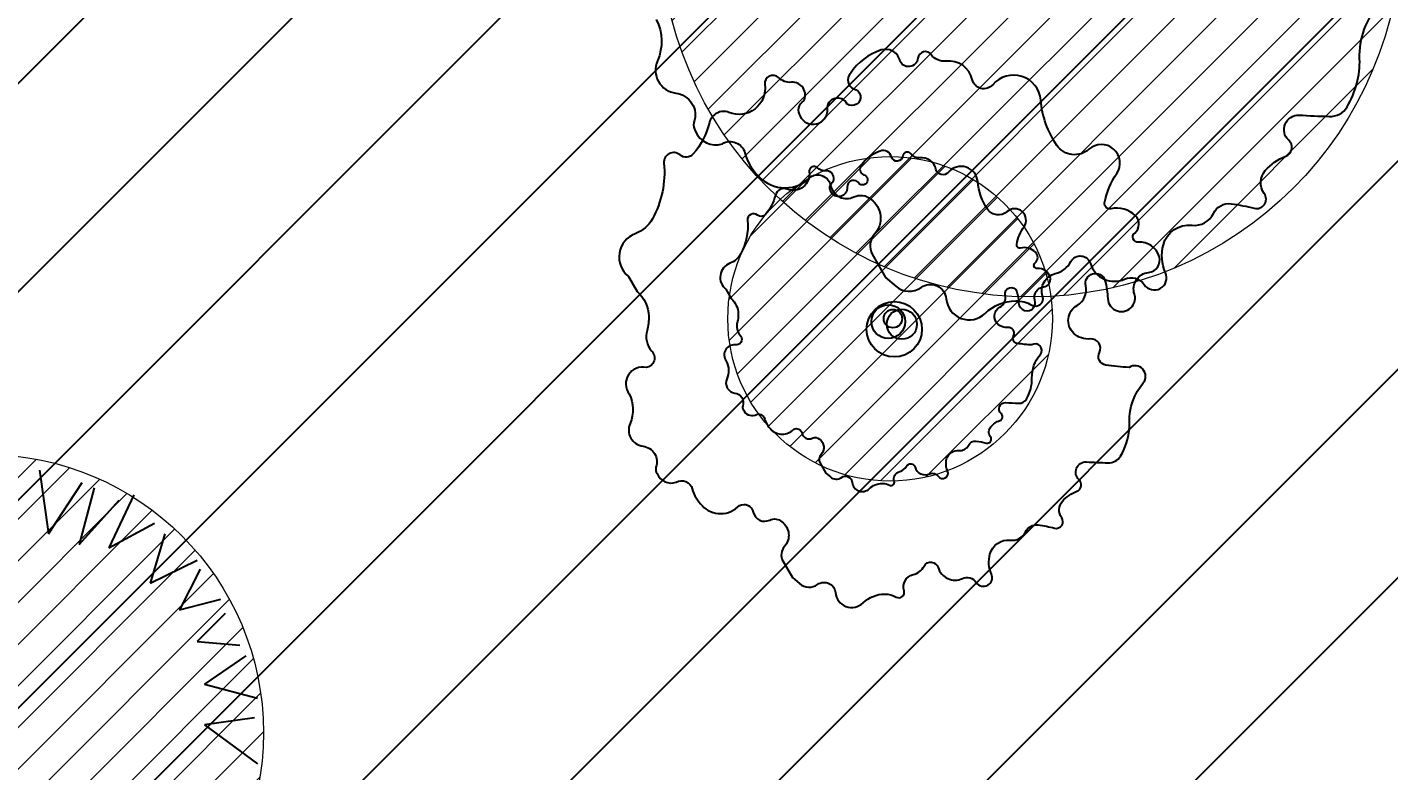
# Model space of a CAD drawing. Extents: x 352140 to 354978, y 6304672 to 6307963.
# Drawn here: x 352278.77 to 352293.45, y 6305973.35 to 6305981.36 of the extents above; entities that cross this region are included whole.
import ezdxf

# ---------------------------------------------------------------- set-up
doc = ezdxf.new("R2010")
doc.units = 0
for name, pattern in [('CENTER', [50.800000000000004, 31.75, -6.35, 6.35, -6.35]), ('CONTINUOS', [0]), ('DASHDOT', [1, 0.5, -0.25, 0, -0.25]), ('DASHDOTX2', [2, 1, -0.5, 0, -0.5]), ('DASHED', [19.049999999999997, 12.7, -6.35])]:
    doc.linetypes.add(name, pattern=pattern)
doc.layers.get('0').update_dxf_attribs({"linetype": 'CONTINUOUS'})
for name, color, linetype in [('02_Geo ext_Acotamiento', 7, 'CONTINUOUS'), ('02_Geo ext_Eje', 4, 'CONTINUOUS'), ('03_Pav ext_HCV', 34, 'CONTINUOUS'), ('03_Pav ext_Vereda HC', 42, 'CONTINUOUS'), ('03_Pav proy_Solera Tipo A', 1, 'CONTINUOUS'), ('03_S2_Pav ext_Borde vereda', 7, 'CONTINUOUS'), ('Paisajismo', 253, 'CONTINUOUS')]:
    doc.layers.add(name, color=color, linetype=linetype)
doc.layers.add('0_ASD_LINEA OFICIAL', color=253, linetype='DASHDOT', lineweight=20)
doc.layers.add('EJE PROYECTADO', color=7, linetype='DASHDOTX2', lineweight=15)
doc.layers.add('0_ASD_TOPOGRAFIA_ELEMENTOS', color=7, linetype='CONTINUOS', lineweight=5, true_color=0xbdbdbd)
doc.styles.add('ROMANS', font='romans.shx', dxfattribs={"width": 0.75})
doc.dimstyles.new('Principal', dxfattribs={"dimscale": 0, "dimtxt": 2, "dimasz": 2, "dimexe": 1, "dimexo": 1, "dimtad": 1, "dimrnd": 0.05, "dimzin": 1, "dimtxsty": 'ROMANS', "dimcen": 2.5, "dimclrt": 2, "dimaunit": 2, "dimadec": 0, "dimazin": 0, "dimtfac": 1, "dimtmove": 0, "dimatfit": 3, "dimfxl": 1, "dimfxlon": 1, "dimarcsym": 0})
pattern_1 = [(0, (0, 0), (0.15875, 0.3175), [0, -0.3175])]

# ---------------------------------------------------------------- blocks, each defined once
blk = doc.blocks.new('*U962')
at = {"layer": 'EJE PROYECTADO', "color": 7, "linetype": 'DASHDOT', "lineweight": 15, "ltscale": 4}
blk.add_arc((352321.2271941525, 6305962.990770246), 65.69859444817429, 114.770317781899, 185.4028671285178, dxfattribs=at)
blk = doc.blocks.new('*D1191')
at = {"layer": '02_Geo ext_Acotamiento', "color": 0, "linetype": 'ByBlock', "lineweight": -2, "transparency": 16777216}
blk.add_line((352269.4317550031, 6305991.986632305), (352264.77282864, 6305994.594769013), dxfattribs=at)
at = {"layer": '02_Geo ext_Acotamiento', "color": 0, "linetype": 'ByBlock', "transparency": 16777216}
blk.add_solid([(352264.8542420492, 6305994.740198153), (352264.6914152307, 6305994.449339874), (352263.900253803, 6305995.083249466)], dxfattribs=at)
at = {"layer": '02_Geo ext_Acotamiento', "color": 2, "linetype": 'ByBlock', "transparency": 16777216, "insert": (352267.9819915569, 6305993.838529853), "char_height": 1, "attachment_point": 5, "rotation": 330.75924495696665, "style": 'ROMANS'}
blk.add_mtext('R65,70', dxfattribs=at)
blk = doc.blocks.new('*D1272')
at = {"layer": '02_Geo ext_Acotamiento', "color": 0, "lineweight": -2, "transparency": 16777216}
blk.add_line((352279.7578668413, 6305984.813202166), (352275.0328547815, 6305987.299611822), dxfattribs=at)
at = {"layer": '02_Geo ext_Acotamiento', "color": 0, "transparency": 16777216}
blk.add_solid([(352275.1104684612, 6305987.447103838), (352274.9552411018, 6305987.152119806), (352274.1479026899, 6305987.765293897)], dxfattribs=at)
at = {"layer": '02_Geo ext_Acotamiento', "color": 2, "transparency": 16777216, "insert": (352278.2605542177, 6305986.626870681), "char_height": 1, "attachment_point": 5, "rotation": 332.2456262333117, "style": 'ROMANS'}
blk.add_mtext('R53,20', dxfattribs=at)
blk = doc.blocks.new('A$C27410629')
at = {"true_color": 0x136734, "transparency": 33554559}
h = blk.add_hatch(dxfattribs=at)
h.set_pattern_fill('ANSI31', color=116, scale=0.5)
h.set_pattern_definition([(45, (-8759.562515186517, -519.1035735587502), (-1.122532015133644, 1.122532015133644), [])])
h.paths.add_polyline_path([(137.5068959888558, 1252.464406617455, 0.1176268807227723), (109.8147584422568, 1254.193915082657, 0.06692451075002814), (94.44469839795602, 1249.334472017372, 0.3153492887079504), (64.30173641118381, 1196.270282113329, 0.02268268711599586), (65.7292635223912, 1185.310127003227), (112.3603922077091, 1218.953454515778), (153.4782689701005, 1161.962272479494), (172.1053089193083, 1139.480769404351), (187.9579650288579, 1141.807885415954), (193.565073162812, 1120.465553675225), (224.197974734232, 1050.129297271156), (250.6203797236194, 989.4787086543838), (268.1526288855184, 972.7353945672494, 7.254700715645028e-06), (291.4898137452492, 983.2987389690225), (238.1945199318034, 1105.633967029937), (205.2934048173047, 1181.112163638985), (177.0531538182076, 1197.651557407602)])
at = {"true_color": 0xf8d731, "transparency": 33554559}
h = blk.add_hatch(dxfattribs=at)
h.set_pattern_fill('ANSI31', color=40, scale=0.5)
h.set_pattern_definition([(45, (-8562.389606185756, -452.7772535526492), (-1.122532015133644, 1.122532015133644), [])])
h.paths.add_polyline_path([(112.3603922079938, 1218.953454516186), (65.72926352267586, 1185.310127003635, 0.04113116297929446), (70.93430501728926, 1165.446933868518, 0.01403462391349817), (80.53034666708209, 1140.452970316796), (85.58360470618118, 1125.976145258928), (117.4026874122528, 1137.08554251631), (153.4782689703861, 1161.962272479902)], flags=17)
at = {"layer": '0_ASD_LINEA OFICIAL', "ltscale": 8}
blk.add_lwpolyline([(105.3969465088849, 1035.562361611197, 0.5, 0.5, 0.02907839639481551), (96.49739032833118, 1087.586790840495, 0.5, 0.5, 0), (93.67239595213323, 1099.099954622301, 0.5, 0.5, -0.02489181545741437), (93.1686848455247, 1101.536063994684, 0.5, 0.5, 0.02800017550214639), (85.58360530758229, 1125.976145468789, 0.5, 0.5, 0), (80.53034666677559, 1140.452970316577, 0.5, 0.5, -0.01403462392197003), (70.93430501161492, 1165.446933883542, 0.5, 0.5, -0.04113116294258884), (65.72926351752159, 1185.310126999917, 0.5, 0.5, -0.02268268711599493), (64.30173641118381, 1196.270282113328, 0.5, 0.5, -0.3153492887079679), (94.44469839795784, 1249.334472017374, 0.5, 0.5, -0.06692451075014695), (109.8147584422877, 1254.193915082663, 0.5, 0.5, -0.1176268807226383), (137.5068959888558, 1252.464406617455, 0.5, 0.5, -0.04427558294686633), (147.2508640152264, 1248.520743937503, 0.5, 0.5, 0), (172.0219517330806, 1234.851772024538, 0.5, 0.5, 0.01750675280627598), (184.8220180485951, 1228.362281347178, 0.5, 0.5, -0.01158997276834812), (202.0240396122099, 1219.429553328131, 0.5, 0.5, 0.08945083964984361), (234.6303973079339, 1209.248334625051, 0.5, 0.5, 0.02074857105791634), (245.5796070346114, 1209.119370963424, 0.5, 0.5, 0.0292650525021234), (260.9574949201233, 1210.479643781589, 0.5, 0.5, 0.01455169345075628), (283.5421609954101, 1214.484549576147, 0.5, 0.5, 0.03211360147220694), (329.8150799274445, 1226.935406510711, 0.5, 0.5, 0.007917335729782708)], format="xyseb", dxfattribs=at)
blk = doc.blocks.new('*D1435')
at = {"layer": '02_Geo ext_Acotamiento', "color": 0, "lineweight": -2, "transparency": 16777216}
blk.add_line((352267.3768480094, 6305981.246093551), (352262.3201757101, 6305982.96016391), dxfattribs=at)
at = {"layer": '02_Geo ext_Acotamiento', "color": 0, "transparency": 16777216}
blk.add_solid([(352262.3736806936, 6305983.118008753), (352262.2666707267, 6305982.802319065), (352261.3731066505, 6305983.28119381)], dxfattribs=at)
at = {"layer": '02_Geo ext_Acotamiento', "color": 2, "transparency": 16777216, "insert": (352265.6134574593, 6305982.802304444), "char_height": 1, "attachment_point": 5, "rotation": 341.27477970408165, "style": 'ROMANS'}
blk.add_mtext('R63,20', dxfattribs=at)
blk = doc.blocks.new('*D1436')
at = {"layer": '02_Geo ext_Acotamiento', "color": 0, "lineweight": -2, "transparency": 16777216}
blk.add_line((352264.2445376855, 6305987.067926185), (352259.3262423608, 6305989.145988515), dxfattribs=at)
at = {"layer": '02_Geo ext_Acotamiento', "color": 0, "transparency": 16777216}
blk.add_solid([(352259.3911094125, 6305989.299513899), (352259.261375309, 6305988.992463131), (352258.4050900592, 6305989.535190823)], dxfattribs=at)
at = {"layer": '02_Geo ext_Acotamiento', "color": 2, "transparency": 16777216, "insert": (352262.5992599365, 6305988.748521231), "char_height": 1, "attachment_point": 5, "rotation": 337.0951261481039, "style": 'ROMANS'}
blk.add_mtext('R68,20', dxfattribs=at)
blk = doc.blocks.new('*D1437')
at = {"layer": '02_Geo ext_Acotamiento', "color": 0, "lineweight": -2, "transparency": 16777216}
blk.add_line((352259.2559744208, 6305993.013330264), (352254.4508575727, 6305995.341167032), dxfattribs=at)
at = {"layer": '02_Geo ext_Acotamiento', "color": 0, "transparency": 16777216}
blk.add_solid([(352254.523521374, 6305995.491159531), (352254.3781937719, 6305995.191174532), (352253.5509025776, 6305995.777149837)], dxfattribs=at)
at = {"layer": '02_Geo ext_Acotamiento', "color": 2, "transparency": 16777216, "insert": (352257.6991516962, 6305994.776180677), "char_height": 1, "attachment_point": 5, "rotation": 334.15215215420636, "style": 'ROMANS'}
blk.add_mtext('R75,20', dxfattribs=at)
blk = doc.blocks.new('*D1438')
at = {"layer": '02_Geo ext_Acotamiento', "color": 0, "lineweight": -2, "transparency": 16777216}
blk.add_line((352279.1796411406, 6305989.787918363), (352274.6770308991, 6305992.657495502), dxfattribs=at)
at = {"layer": '02_Geo ext_Acotamiento', "color": 0, "transparency": 16777216}
blk.add_solid([(352274.7666052138, 6305992.798045209), (352274.5874565849, 6305992.516945796), (352273.8337326604, 6305993.194941388)], dxfattribs=at)
at = {"layer": '02_Geo ext_Acotamiento', "color": 2, "transparency": 16777216, "insert": (352277.8378452444, 6305991.719477926), "char_height": 1, "attachment_point": 5, "rotation": 327.4900620995161, "style": 'ROMANS'}
blk.add_mtext('R56,20', dxfattribs=at)
blk = doc.blocks.new('1.0 - LO RECABARREN LOTEO PARQUE - VEGETACION EXISTENTE ETAPA MUNICIPAL__2024')
at = {"layer": 'Paisajismo'}
for p, q in [((352278.8985894573, 6305976.590924026), (352278.9941228348, 6305975.904408854)), ((352278.9941228348, 6305975.904408854), (352279.359364936, 6305976.457342662)), ((352279.4864658642, 6305976.400188446), (352279.3277973851, 6305975.790100423)), ((352279.3277973851, 6305975.790100423), (352279.7567284046, 6305976.266939374)), ((352279.915673792, 6305976.324093589), (352279.6454112517, 6305975.751886847)), ((352279.6454112517, 6305975.751886847), (352280.1380311894, 6305976.019049577)), ((352280.2493483423, 6305975.904408854), (352280.0904029549, 6305975.37074798)), ((352280.0904029549, 6305975.37074798), (352280.5988066681, 6305975.618637775)), ((352280.6306511273, 6305975.523269986), (352280.4082937298, 6305975.084644609)), ((352280.4082937298, 6305975.084644609), (352280.8530085247, 6305975.19895304)), ((352280.9009136676, 6305975.046431035), (352280.5988066681, 6305974.741387023)), ((352280.5988066681, 6305974.741387023), (352281.0595821467, 6305974.703173448)), ((352281.123271065, 6305974.588865018), (352280.6782793618, 6305974.283821005)), ((352280.6782793618, 6305974.283821005), (352281.2503719933, 6305974.131298999)), ((352281.2185275342, 6305973.921290486), (352280.6782793618, 6305973.84519563)), ((352280.6782793618, 6305973.84519563), (352281.2503719933, 6305973.425843186))]:
    blk.add_line(p, q, dxfattribs=at)
blk.add_lwpolyline([(352285.5485821476, 6305981.447747072, -0.2255392695261671), (352285.5619735663, 6305981.002095965, 0.5023494505905932), (352285.7592140793, 6305980.655550285, -0.4802749798689741), (352285.9552669586, 6305980.337921897, 0.2369436236332957), (352285.9729350702, 6305980.242643258, 0.4029220979436825), (352286.2624383891, 6305980.108767605, -0.4962347819388703), (352286.5054850192, 6305980.010124634, 0.1330338275736444), (352286.6537788484, 6305979.75615556, 0.4353336477773261), (352287.2208621114, 6305979.757875757, -0.488569705754358), (352287.430801104, 6305979.656616162, 0.4877439821970214), (352287.680669962, 6305979.535686223, -0.3064517291622678), (352287.8645387602, 6305979.51021758, -0.4404889238843586), (352287.9031690174, 6305979.13378031, 0.3123225526643463), (352287.8766150136, 6305978.917427069), (352288.0229079525, 6305978.66556656), (352288.1313947665, 6305978.573158104, 0.3429802734791328), (352288.4061783684, 6305978.560861639, -0.5785323296805363), (352288.6759165629, 6305978.436214352, 0.6300173216114966), (352289.0944185282, 6305978.279908177, -0.1920488457721681), (352289.42585962, 6305978.415171403, -0.1326435008275975), (352289.5990233117, 6305978.369893339, 0.6849446094927193), (352289.7159066996, 6305978.464722726, -0.4348947291285878), (352289.8519646752, 6305978.70879971, 0.2107458944292428), (352290.0204778594, 6305978.838837174, -0.6667196941430846), (352290.2322424529, 6305978.816854624, 0.4552825967630862), (352290.6002312053, 6305978.650292168, -0.3679200206596655), (352290.8103202152, 6305978.590866108, 0.917061909416553), (352291.0412761664, 6305978.718109279, -0.1703201580452949), (352291.0172170594, 6305979.019376104, -0.3732936591978551), (352291.3270149686, 6305979.230655399, 0.3201129635327479), (352291.5579713918, 6305979.357909115, -0.32461764455728), (352291.7503446274, 6305979.46186652, -0.03059908035469733), (352291.9984578251, 6305979.413245054, 0.7055094901218709), (352292.1056457705, 6305979.57104969, -0.35198711862231), (352292.1168177407, 6305979.820704718, -0.1212513383006052), (352292.3364026658, 6305979.973479629, 0.5577729805880737), (352292.3692005762, 6305980.147129918, -0.7023121868799062), (352292.4813980287, 6305980.417276419, 0.001339907904123736), (352292.806135844, 6305980.402744521, 0.275423555243933), (352292.9985095513, 6305980.506712471, 0.1418842295236193), (352293.1343675274, 6305981.025955138, -0.1856927754473269), (352293.3431656209, 6305981.613925715, 0.8459007909094233)], format="xyb", dxfattribs=at)
for points in [[(352285.4402439424, 6305977.697174802, 0.6955138808254504), (352285.2568167149, 6305977.411776372, -0.2255392695261671), (352285.266342309, 6305977.094775488, 0.5023494505905932), (352285.4066435805, 6305976.848270352, -0.4802749798689741), (352285.5461000635, 6305976.622334685, 0.2369436236332957), (352285.5586677581, 6305976.554561011, 0.4029220979436825), (352285.7645974788, 6305976.459332481, -0.4962347819388703), (352285.9374815923, 6305976.389165687, 0.1330338275736444), (352286.0429660715, 6305976.208512213, 0.4353336477773261), (352286.4463441688, 6305976.209735825, -0.488569705754358), (352286.5956781325, 6305976.137707773, 0.4877439821970214), (352286.7734150384, 6305976.051687797, -0.3064517291622678), (352286.9042047315, 6305976.033571422, -0.4404889238843586), (352286.9316832355, 6305975.765803778, 0.3123225526643463), (352286.9127948213, 6305975.611907225), (352287.0168560257, 6305975.432753617), (352287.0940249487, 6305975.367021563, 0.3429802734791328), (352287.2894842291, 6305975.358274833, -0.5785323296805363), (352287.4813546065, 6305975.26961063, 0.6300173216114966), (352287.7790437422, 6305975.158426804, -0.1920488457721681), (352288.0148046714, 6305975.254642344, -0.1326435008275975), (352288.1379796001, 6305975.222435117, 0.6849446094927193), (352288.2211211803, 6305975.289889229, -0.4348947291285878), (352288.3179020429, 6305975.463506254, 0.2107458944292428), (352288.437768969, 6305975.556004602, -0.6667196941430846), (352288.5884015205, 6305975.540367958, 0.4552825967630862), (352288.8501595594, 6305975.421888625, -0.3679200206596655), (352288.9996002335, 6305975.379617635, 0.917061909416553), (352289.1638839962, 6305975.470128343, -0.1703201580452949), (352289.1467702539, 6305975.68442569, -0.3732936591978551), (352289.3671359379, 6305975.834713039, 0.3201129635327479), (352289.5314200363, 6305975.925231249, -0.32461764455728), (352289.6682591123, 6305975.99917831, -0.03059908035469733), (352289.8447471806, 6305975.964592852, 0.7055094901218709), (352289.9209921914, 6305976.076842565, -0.35198711862231), (352289.9289390457, 6305976.254427369, -0.1212513383006052), (352290.0851343613, 6305976.363099335, 0.5577729805880737), (352290.1084641959, 6305976.48662039, -0.7023121868799062), (352290.188272573, 6305976.678781204, 0.001339907904123736), (352290.4192653224, 6305976.668444364, 0.275423555243933), (352290.556104734, 6305976.742398925, 0.1418842295236193), (352290.6527433328, 6305977.111747013, -0.1856927754473269), (352290.8012657512, 6305977.529982691, 0.8459007909094233), (352290.648269874, 6305977.697728354, -0.02745243548026231), (352290.3975200193, 6305977.722788707, -0.5119379484649169), (352290.3278506215, 6305977.859945873, 0.596256859583382), (352290.2293553528, 6305978.004222148, -0.2187177468460145), (352290.0512898202, 6305978.064640477, -0.5045528366389146), (352290.0881037322, 6305978.366047026, 0.3334319147407092), (352290.179724298, 6305978.575456406, -0.9602014126133943), (352290.3878837547, 6305978.637072667, -0.04844612515806811), (352290.4183743385, 6305978.439007582, 0.6912746304000336), (352290.6817218823, 6305978.356048211, 0.2494638868365608), (352290.7054486736, 6305978.488439884, -0.4778354515831), (352290.8583237223, 6305978.721825488, 0.4744669162122206), (352290.9728835839, 6305978.894639398, 0.3503970268230338), (352290.7482481837, 6305979.04704108, -0.7342361487065922), (352290.7082022348, 6305979.146702984, 0.4464999196021542), (352290.7165467171, 6305979.3331734, 0.2563064467709742), (352290.452801881, 6305979.407254657, -0.5406678664223364), (352290.3845163251, 6305979.472589181, -0.1041829534316712), (352290.514317239, 6305979.787077905, 0.8865416087823877), (352290.2144997133, 6305980.049609714, -0.4543477162668304), (352289.8692028017, 6305980.09175682, -0.1277218174663274), (352289.6952125948, 6305980.579981204, 0.6645801817689291), (352289.1774138105, 6305980.745509353, -0.6170445899004038), (352288.9572912257, 6305980.79984674, 0.3858694307195007), (352288.6724590524, 6305980.999429192, -0.2771674087304286), (352288.5153272236, 6305981.068739553, 0.6946149022919148), (352288.3711939495, 6305981.03070248, -0.8266017702726247), (352288.1745553925, 6305981.012814302, 0.4228837804392593), (352287.9745962326, 6305981.119632261, 0.1717680331395376), (352287.6428367608, 6305980.867563987, 0.5309331623980181), (352287.6810485899, 6305980.700915364, -1.218169247984725), (352287.6068446266, 6305980.537333684, 0.8343303741564642), (352287.3907338888, 6305980.478432418, -0.8521783861566744), (352287.1033066333, 6305980.40649996, -0.4254185961195224), (352287.1399092218, 6305980.569772542, 0.5918431344303124), (352287.0065045199, 6305980.771482076, -0.2182401514369128), (352286.8663445052, 6305980.822233654, 0.7173661333998489), (352286.7206220619, 6305980.74868412, -0.5781130057951823), (352286.3331908973, 6305980.445724254, 0.455114675384683), (352286.1236953781, 6305980.339437454, -0.1156325677754268), (352285.9482857509, 6305980.00030202, -0.4131706264212049), (352285.8053443539, 6305979.988899293, 0.6723122281853189), (352285.6321646236, 6305979.898786674, -0.1500923615976875), (352285.5074280107, 6305979.299365149, -0.1782991698656411), (352285.3221985034, 6305979.138609573, 0.5797560862021608), (352285.2488783483, 6305978.678736607), (352285.3420399803, 6305978.516335431, -0.2101937830600406), (352285.4684968246, 6305978.249529891, -0.07462556969435563), (352285.4497575552, 6305978.095063179, 0.2444373572310269), (352285.4965946538, 6305977.875071526, -0.6590784775172888), (352285.4402439424, 6305977.697174802, 0.6955138808254504)], [(352286.4163692474, 6305977.939938205, 0.6955138808254504), (352286.3043279808, 6305977.765610751, -0.2255392695261671), (352286.3101464171, 6305977.571979842, 0.5023494505905932), (352286.395845429, 6305977.421409244, -0.4802749798689741), (352286.4810284261, 6305977.283402914, 0.2369436236332957), (352286.4887050422, 6305977.242005307, 0.4029220979436825), (352286.614491312, 6305977.183837689, -0.4962347819388703), (352286.7200926194, 6305977.140978312, 0.1330338275736444), (352286.7845247913, 6305977.030631314, 0.4353336477773261), (352287.0309167448, 6305977.031378722, -0.488569705754358), (352287.122133118, 6305976.98738245, 0.4877439821970214), (352287.2306986146, 6305976.934839612, -0.3064517291622678), (352287.3105877513, 6305976.923773744, -0.4404889238843586), (352287.3273722082, 6305976.76021555, 0.3123225526643463), (352287.3158347616, 6305976.66621225), (352287.3793975668, 6305976.556781402), (352287.4265339925, 6305976.516630861, 0.3429802734791328), (352287.5459246938, 6305976.511288171, -0.5785323296805363), (352287.6631232165, 6305976.457130183, 0.6300173216114966), (352287.8449580959, 6305976.389216728, -0.1920488457721681), (352287.9889659047, 6305976.447987234, -0.1326435008275975), (352288.0642037808, 6305976.428314373, 0.6849446094927193), (352288.114988433, 6305976.469516783, -0.4348947291285878), (352288.17410425, 6305976.575565769, 0.2107458944292428), (352288.2473215276, 6305976.632065735, -0.6667196941430846), (352288.3393311058, 6305976.622514538, 0.4552825967630862), (352288.4992185042, 6305976.550144833, -0.3679200206596655), (352288.5905000584, 6305976.52432481, 0.917061909416553), (352288.6908480878, 6305976.579610683, -0.1703201580452949), (352288.6803946487, 6305976.710508076, -0.3732936591978551), (352288.8149987131, 6305976.802306798, 0.3201129635327479), (352288.9153469477, 6305976.857597253, -0.32461764455728), (352288.9989311767, 6305976.902765696, -0.03059908035469733), (352289.1067338566, 6305976.88164016, 0.7055094901218709), (352289.1533059369, 6305976.950204682, -0.35198711862231), (352289.1581600452, 6305977.058677272, -0.1212513383006052), (352289.2535674786, 6305977.125056429, 0.5577729805880737), (352289.2678178396, 6305977.200505725, -0.7023121868799062), (352289.3165665002, 6305977.317881653, 0.001339907904123736), (352289.457661803, 6305977.311567691, 0.275423555243933), (352289.5412462369, 6305977.356740715, 0.1418842295236193), (352289.6002751562, 6305977.582346413, -0.1856927754473269), (352289.6909958202, 6305977.837813693, 0.8459007909094233), (352289.597542672, 6305977.940276326, -0.02745243548026231), (352289.4443793076, 6305977.955583724, -0.5119379484649169), (352289.4018237521, 6305978.039362249, 0.596256859583382), (352289.3416607391, 6305978.127489278, -0.2187177468460145), (352289.2328945103, 6305978.164394083, -0.5045528366389146), (352289.2553812338, 6305978.348499639, 0.3334319147407092), (352289.3113450313, 6305978.476411358, -0.9602014126133943), (352289.4384932715, 6305978.514047886, -0.04844612515806811), (352289.4571175709, 6305978.393065504, 0.6912746304000336), (352289.6179758729, 6305978.342392149, 0.2494638868365608), (352289.6324687036, 6305978.423259809, -0.4778354515831), (352289.725848047, 6305978.565816718, 0.4744669162122206), (352289.7958236563, 6305978.671375144, 0.3503970268230338), (352289.658611558, 6305978.764465345, -0.7342361487065922), (352289.6341506375, 6305978.825340964, 0.4464999196021542), (352289.6392476255, 6305978.939241075, 0.2563064467709742), (352289.478146649, 6305978.984491488, -0.5406678664223364), (352289.4364363735, 6305979.02439921, -0.1041829534316712), (352289.5157215429, 6305979.216495636, 0.8865416087823877), (352289.3325865974, 6305979.37685567, -0.4543477162668304), (352289.1216718721, 6305979.402600022, -0.1277218174663274), (352289.0153949392, 6305979.7008179, 0.6645801817689291), (352288.6991123873, 6305979.801926027, -0.6170445899004038), (352288.5646568132, 6305979.835116463, 0.3858694307195007), (352288.3906752408, 6305979.957025685, -0.2771674087304286), (352288.2946957652, 6305979.999361934, 0.6946149022919148), (352288.2066560843, 6305979.976128077, -0.8266017702726247), (352288.0865450557, 6305979.965201597, 0.4228837804392593), (352287.9644057319, 6305980.030448286, 0.1717680331395376), (352287.7617599639, 6305979.876479603, 0.5309331623980181), (352287.7851005648, 6305979.774687067, -1.218169247984725), (352287.7397751999, 6305979.674767884, 0.8343303741564642), (352287.6077701475, 6305979.638789734, -0.8521783861566744), (352287.4322034436, 6305979.594851852, -0.4254185961195224), (352287.454561086, 6305979.69458223, 0.5918431344303124), (352287.373074646, 6305979.817790721, -0.2182401514369128), (352287.2874619169, 6305979.848790868, 0.7173661333998489), (352287.1984515375, 6305979.803865243, -0.5781130057951823), (352286.9618003109, 6305979.618810889, 0.455114675384683), (352286.8338359753, 6305979.553888641, -0.1156325677754268), (352286.7266920301, 6305979.346737479, -0.4131706264212049), (352286.6393803732, 6305979.33977245, 0.6723122281853189), (352286.5335984968, 6305979.284729738, -0.1500923615976875), (352286.4574067106, 6305978.918590273, -0.1782991698656411), (352286.3442645731, 6305978.820397336, 0.5797560862021608), (352286.2994790571, 6305978.53949711), (352286.3563841708, 6305978.440299004, -0.2101937830600406), (352286.433626711, 6305978.277328486, -0.07462556969435563), (352286.4221803652, 6305978.182976919, 0.2444373572310269), (352286.4507894649, 6305978.048601321, -0.6590784775172888), (352286.4163692474, 6305977.939938205, 0.6955138808254504)]]:
    blk.add_lwpolyline(points, format="xyb", close=True, dxfattribs=at)
for centre, radius in [((352288.1161837578, 6305978.108652211), 0.2985454300050271), ((352288.0508904151, 6305978.19127739), 0.1823579222649473), ((352288.1010517231, 6305978.224394682), 0.09898153937498501), ((352288.1983048364, 6305978.16286985), 0.1620466271398432)]:
    blk.add_circle(centre, radius, dxfattribs=at)

msp = doc.modelspace()

# ---------------------------------------------------------------- hatches: boundary and pattern name
at = {"layer": '03_Pav ext_HCV'}
h = msp.add_hatch(dxfattribs=at)
h.set_pattern_fill('SWAMP', color=256, scale=0.025, angle=-5.87842838446813e-10, style=0)
h.set_pattern_definition([(359.9999999994121, (0, 0), (0.3175000000056422, 0.5499261309017425), [0.079375, -0.555625]), (90, (0.0396875, -4.071855352894005e-13), (-0.3174999999943578, 0.5499261309082575), [0.0396875, -1.06016476181]), (90, (0.049609375, -5.089819191117507e-13), (-0.3174999999943578, 0.5499261309082575), [0.03175, -1.06810226181]), (90, (0.029765625, -3.053891514670504e-13), (-0.3174999999943578, 0.5499261309082575), [0.03175, -1.06810226181]), (59.99999999941215, (0.05953125000000001, -6.107783029341008e-13), (-0.3174999995629745, 0.5499261311573168), [0.0254, -0.6096]), (119.9999999994121, (0.01984375, -2.035927676447003e-13), (-0.6349999995686166, 2.555744082988348e-10), [0.0254, -0.6095999999999999])])
h.paths.add_polyline_path([(352360.868372727, 6306028.31840835, 0.2867501767208371), (352276.1412867496, 6306023.175510557, 0.01869958964940587), (352271.7705830562, 6306019.63894139, 0.1387730875209856), (352249.4208122046, 6305985.325619695, 0.08211699766830355), (352247.1096555825, 6305968.544474194), (352254.11489188, 6305968.473110226, -0.0849190631894005), (352256.1782145034, 6305983.480684427, -0.1378571209184878), (352276.3741181307, 6306014.365663016, -0.08216666129112944), (352277.762515263, 6306015.224032857), (352283.6096528716, 6306017.625902134, -0.7562922686620178), (352284.3226251645, 6306016.717655372), (352280.5182882363, 6306011.50930614, -0.05613840177760803), (352279.7611070714, 6306010.685063163, 0.1378525137337985), (352260.9870741788, 6305982.104565816), (352259.4697379309, 6305977.322016968, 0.03125424276533748), (352257.2518488735, 6305968.441153317), (352264.3677510897, 6305968.368661969, -0.02665530429574394), (352266.1419831768, 6305975.205145839), (352267.6593194248, 6305979.987694686, -0.1347586241790884), (352283.8411908795, 6306004.95120816, 0.05309188545623043), (352286.6875024904, 6306008.087643748), (352291.8375113436, 6306015.138292825, -0.1315344263085925), (352295.8643306832, 6306018.383788061, -0.2245901210606135), (352352.3677380227, 6306016.96834866, -0.1771469914567127), (352353.7775416014, 6306015.464844507), (352355.0256382796, 6306012.534005799, 0.1587547824207233), (352356.2473872155, 6306011.133888852), (352356.61527247, 6306010.904603812, 0.03127920765357715), (352404.2635354987, 6305985.296902456, 0.1549179150466921), (352406.0652175725, 6305985.073782303), (352409.3647523095, 6305985.688455695, -0.1516099281221849), (352411.13108648, 6305985.481296828, 0.09607903957190114), (352450.5630709757, 6305976.410355219, 0.02015954793188863), (352451.6638567296, 6305976.417867715, 0.03045081609371835), (352465.8170346431, 6305977.967684446, -0.006248532946582673), (352484.699637598, 6305980.9866748, 0.02063806963239873), (352496.4057222297, 6305983.221488672, 0.002065357639369774), (352497.5663418849, 6305983.498192595), (352495.9099347821, 6305990.600186132), (352492.9982529592, 6305990.597078585, -0.7874431456719597), (352492.7225948891, 6305991.73057545), (352495.3422021209, 6305993.034390673), (352493.6820656086, 6306000.152374386, 0.03088089592298866), (352481.5194309896, 6305996.589871377, -0.06443924997046216), (352455.7354173818, 6305990.740502411), (352459.2428169689, 6305990.830949344), (352455.7354173818, 6305990.740502411, -0.01148082269427051), (352451.0179998683, 6305990.402995264, -0.02776823934322075), (352440.8206754049, 6305991.327020614), (352444.24992591, 6305990.587070875), (352440.8206754049, 6305991.327020614, -0.07020690110198488), (352416.0878331155, 6305998.601983743), (352416.6023085983, 6305998.041795899), (352413.0038271977, 6305999.99411206, -0.03572216795586271)])
at = {"layer": '03_Pav ext_Vereda HC'}
h = msp.add_hatch(dxfattribs=at)
h.set_pattern_fill('DOTS', color=256, scale=0.2, style=0)
h.set_pattern_definition(pattern_1)
h.paths.add_polyline_path([(352245.1216007715, 6305966.76463357, -0.2964703205968859), (352293.7797452058, 6306034.07395839, -0.01723014785189112), (352299.1708794312, 6306035.970828445), (352298.6173009273, 6306037.898180557, 0.01746017053733891), (352293.034131333, 6306035.929969454, 0.3317039233778294), (352243.2728629675, 6305956.814607169, 0.0258747299126971), (352245.2972159379, 6305941.43279373), (352247.2497048021, 6305941.873315169, -0.02574176031498759), (352245.2666067368, 6305956.972676086, -0.01902970473064695), (352245.0286123421, 6305962.76537331), (352247.1838539973, 6305962.743417364), (352247.0992895659, 6305963.420647291, -0.0159708630291212), (352246.7885979969, 6305966.747651482)])
h.paths.add_polyline_path([(352253.202718854, 6305919.521212802, -0.02729507120653021), (352248.6794498394, 6305935.021355581), (352246.7287635027, 6305934.579765432, 0.0273175393884115), (352251.3162198428, 6305918.857043033, 0.01366366352325792), (352261.1293666402, 6305893.240833984), (352268.1121753161, 6305873.236136256, 0.0174149292547119), (352273.9824393388, 6305856.846020706, -0.04065829881598112), (352278.5406824907, 6305841.981882771, -0.002815204870514257), (352279.5853923202, 6305837.240456396), (352281.5467707088, 6305837.63258653, 0.002827696168354524), (352280.4927458571, 6305842.41718357, 0.04061447099041689), (352275.8445983889, 6305857.575730287, -0.01745248582009506), (352270.0092754966, 6305873.869957016), (352262.9987199025, 6305893.954145496, -0.01369231240421081)])
h = msp.add_hatch(dxfattribs=at)
h.set_pattern_fill('DOTS', color=256, scale=0.2, style=0)
h.set_pattern_definition(pattern_1)
h.paths.add_polyline_path([(352533.7781987465, 6305988.647630177, 0.001234498587345054), (352535.675126165, 6305989.286498093), (352535.0273047538, 6305991.17866681, -0.001236873237655371), (352533.135689451, 6305990.541615871, -0.02053009870907239), (352503.8853697219, 6305981.940228953), (352503.2840382411, 6305984.518491437), (352499.4039184833, 6305983.544208242), (352499.9993888386, 6305980.991075858, -0.008887102906639828), (352487.1047705442, 6305978.156272031, -0.01455549524336389), (352464.6282001356, 6305974.170378275, -0.008990183444713605), (352459.9926205119, 6305973.570179023), (352460.1984365283, 6305971.58073849, 0.009019331760126793), (352464.9206284034, 6305972.191872346, 0.01455169346436648), (352487.5052945014, 6305976.196778146, 0.03211359260083807)])
h.paths.add_polyline_path([(352453.0159213872, 6305972.983824089, -0.006800505392013569), (352449.4833227422, 6305972.830716716, -0.009066641678675507), (352444.7696182578, 6305972.776126778), (352444.5771080579, 6305970.777466943, 0.01638310348206576), (352453.2219476647, 6305970.992351152)])
h.paths.add_polyline_path([(352389.6460369565, 6305991.879874823, -0.01753322086345317), (352376.9513572304, 6305998.31509122), (352352.1532079588, 6306011.99899601, 0.04440363374849853), (352342.0535807689, 6306016.089608755, 0.1133237876608219), (352314.4714570942, 6306018.047333277), (352314.9360717349, 6306016.097052595, -0.1572406347358349), (352351.2139975071, 6306010.232972499), (352375.9850852466, 6305996.564000573, 0.01750636999426037), (352388.7848668274, 6305990.074641938, -0.0115901603268221), (352405.9871731158, 6305981.141781882, 0.08676206377402094), (352437.5751283566, 6305971.093253941), (352437.7670282808, 6305973.085577833, -0.0864982168626583), (352406.9311932966, 6305982.905094895, 0.01159024218480682)])
h.paths.add_polyline_path([(352298.9308368328, 6306011.291528256, -0.04076991370934013), (352308.0869286793, 6306014.635858133), (352307.6251471448, 6306016.57596012, 0.04303443395370096), (352297.5531387314, 6306012.854879401, 0.2722251189562815), (352266.1428912832, 6305966.550484804), (352264.4334961653, 6305966.567898809, 0.01531595787327513), (352263.8567137016, 6305962.573567073), (352266.0299973136, 6305962.551427328, 0.02154698335859366), (352266.2729303729, 6305957.80291892, 0.06328346041658212), (352273.0108519612, 6305926.495241333, 0.007703608626722357), (352278.1261176605, 6305912.650623268), (352279.9891282905, 6305913.378097652, -0.007677046379327455), (352274.9122720578, 6305927.117035691, -0.06339052285138146), (352268.2648698924, 6305957.982510693, -0.3183358391945924)])
at = {"layer": '0_ASD_TOPOGRAFIA_ELEMENTOS'}
h = msp.add_hatch(dxfattribs=at)
h.set_pattern_fill('ANSI31', color=256, scale=0.1)
h.set_pattern_definition([(45, (345986.8140955003, 6304242.705363669), (-0.2245064030267289, 0.2245064030267289), [])])
edge = h.paths.add_edge_path()
edge.add_arc((352289.5883128412, 6305982.457539983), 4, 0, 360)
h = msp.add_hatch(dxfattribs=at)
h.set_pattern_fill('ANSI31', color=256, scale=0.1)
h.set_pattern_definition([(45, (345985.2966039733, 6304238.469201171), (-0.2245064030267289, 0.2245064030267289), [])])
edge = h.paths.add_edge_path()
edge.add_arc((352288.0708213141, 6305978.221377485), 1.75, 0, 360)
h = msp.add_hatch(dxfattribs=at)
h.set_pattern_fill('ANSI31', color=256, scale=0.1)
h.set_pattern_definition([(45, (345975.5399767399, 6304234.00667815), (-0.2245064030267289, 0.2245064030267289), [])])
edge = h.paths.add_edge_path()
edge.add_arc((352278.3141940808, 6305973.758854464), 3, 0, 360)

# ---------------------------------------------------------------- linework, layer by layer
at = {"layer": '02_Geo ext_Eje', "linetype": 'CENTER', "ltscale": 0.1, "const_width": 0.3, "flags": 128}
msp.add_lwpolyline([(352349.7941651538, 6305360.986179136), (352333.730647102, 6305385.38433976), (352322.6458402493, 6305532.966928915), (352325.4724959098, 6305533.689154229), (352324.9782857499, 6305541.216464717, -0.0430730453013547), (352325.4043864983, 6305548.019489972), (352326.0198571174, 6305553.01487301, 0.05674665632110694), (352326.2788606426, 6305558.677124443, 0.05308272784427227), (352322.9614058803, 6305581.537460914, -0.01173297564317641), (352321.9004653953, 6305586.060311737, -0.03774260609729224), (352321.6830361507, 6305587.704308246), (352320.6277056487, 6305606.515025469), (352318.8943534349, 6305637.411035581), (352316.7892697772, 6305667.786964302, -0.01839968131736236), (352316.3436445606, 6305681.538049384, 0.0170041331631064), (352316.1500777049, 6305688.998236747), (352315.31378516, 6305703.522596605), (352312.6918374834, 6305750.37859157), (352311.4519553233, 6305772.385277696, 0.01375160255981204), (352309.3617608073, 6305797.274554484, 0.02907839639481551), (352300.4622046267, 6305849.298983713), (352297.6372102505, 6305860.812147494, -0.02489181545741437), (352297.1334991439, 6305863.248256867, 0.02800017550214639), (352289.5484196059, 6305887.688338341), (352284.4951609651, 6305902.165163189, -0.01403462392197003), (352274.89911931, 6305927.159126756, -0.04113116294258884), (352269.6940778159, 6305947.022319873, -0.02268268711599493), (352268.2665507096, 6305957.982474986, -0.3153492887079679), (352298.4095126963, 6306011.04666489, -0.06692451075014695), (352313.7795727407, 6306015.906107956, -0.1176268807226383), (352341.4717102872, 6306014.17659949, -0.04427558294686633), (352351.2156783136, 6306010.23293681), (352375.9867660315, 6305996.563964897, 0.01750675280627598), (352388.786832347, 6305990.07447422, -0.01158997276834812), (352405.9888539106, 6305981.141746201, 0.08945083964984361), (352438.5952116063, 6305970.960527497, 0.02074857105791634), (352449.544421333, 6305970.831563836, 0.0292650525021234), (352464.9223092185, 6305972.191836654, 0.01455169345075628), (352487.5069752938, 6305976.196742449, 0.03211360147220694), (352533.7798942258, 6305988.647599383, 0.007917335729782708), (352545.8890500274, 6305992.906879501, -0.04034445951146756), (352609.0597757554, 6306011.041688719), (352610.0312597433, 6306011.236337244), (352708.3522053605, 6306025.119196359)], format="xyb", dxfattribs=at)
at = {"layer": '03_Pav proy_Solera Tipo A', "linetype": 'CONTINUOS', "ltscale": 0.1}
msp.add_lwpolyline([(352264.0281204327, 6305966.572028466, 0.15, 0.15, -0.0335574034112401), (352266.1419831758, 6305975.205145836, 0.15, 0.15, 0), (352267.6593194267, 6305979.987694693, 0.15, 0.15, -0.1347579434719228), (352283.8410786806, 6306004.951108202, 0.15, 0.15, 0.05309515856015185), (352286.6875678708, 6306008.087733258, 0.15, 0.15, 0), (352291.8374797381, 6306015.138249555, 0.15, 0.15, -0.1315357890935337), (352295.8643306838, 6306018.383788061, 0.15, 0.15, -0.2245901210570153), (352352.3677380225, 6306016.96834866, 0.15, 0.15, -0.1771469914693911), (352353.7775416014, 6306015.464844507, 0.15, 0.15, 0), (352355.0256382797, 6306012.534005799, 0.15, 0.15, 0.1490816954832991), (352356.1511629222, 6306011.193860788, 0.15, 0.15, 0), (352356.6152724701, 6306010.904603812, 0.15, 0.15, 0.03127920765324992), (352404.2635354982, 6305985.296902456, 0.15, 0.15, 0.1549219160195402), (352406.0652636653, 6305985.07379089, 0.15, 0.15, 0), (352409.3647523085, 6305985.688455695, 0.15, 0.15, -0.1516099280821752), (352411.1310864787, 6305985.481296829, 0.15, 0.15, 0.09600108608075081), (352450.5302618403, 6305976.411493857, 0.15, 0.15, 0.02076076245267907), (352451.6638567296, 6305976.417867715, 0.15, 0.15, 0.03092217794464216), (352466.0342140601, 6305978.005164503, 0.15, 0.15, -0.006176517371392956), (352484.699637598, 6305980.9866748, 0.15, 0.15, 0.02063806963239604), (352496.4057222297, 6305983.221488672, 0.15, 0.15, 0.005181598086193153), (352499.3130523285, 6305983.933805004, 0, 0, 0)], format="xyseb", dxfattribs=at)
at = {"layer": '03_S2_Pav ext_Borde vereda', "linetype": 'DASHED', "ltscale": 0.05}
for points in [[(352305.1650243243, 6306037.606567144, 0.01571785250943714), (352300.1270105217, 6306036.26432899, 0.02024567086959626), (352293.7797452058, 6306034.07395839, 0.29647032059689), (352245.1216007715, 6305966.76463357), (352247.1882823436, 6305966.743579805)], [(352264.4334961653, 6305966.567898809), (352266.1428912832, 6305966.550484804, -0.2722251189562762), (352297.5531387314, 6306012.854879401, -0.06693807031402353), (352313.4359720989, 6306017.876699618, -0.1176268807157309), (352342.053580769, 6306016.089608755, -0.04440363374811522), (352352.1532079588, 6306011.99899601), (352376.9513572256, 6305998.315091223, 0.01750675279189176), (352389.6265448172, 6305991.888912663)]]:
    msp.add_lwpolyline(points, format="xyb", dxfattribs=at)
at = {"layer": '0_ASD_TOPOGRAFIA_ELEMENTOS'}
for centre, radius in [((352289.5883128412, 6305982.457539983), 4), ((352288.0708213141, 6305978.221377485), 1.75), ((352278.3141940808, 6305973.758854464), 3)]:
    msp.add_circle(centre, radius, dxfattribs=at)

# ---------------------------------------------------------------- block references
at = {"layer": '03_S2_Pav ext_Borde vereda', "linetype": 'Continuous'}
msp.add_blockref('A$C27410629', (352203.9623478023, 6304761.713605438), dxfattribs=at)
at = {"layer": 'EJE PROYECTADO', "color": 7, "linetype": 'DASHDOTX2', "lineweight": 15, "ltscale": 4}
msp.add_blockref('*U962', (0, 0), dxfattribs=at)
at = {"layer": 'Paisajismo'}
msp.add_blockref('1.0 - LO RECABARREN LOTEO PARQUE - VEGETACION EXISTENTE ETAPA MUNICIPAL__2024', (0, 0), dxfattribs=at)

# ---------------------------------------------------------------- dimensions: what is measured, and where the dimension line sits
at = {"layer": '02_Geo ext_Acotamiento'}
for center, mpoint, picture, middle in [((352321.2207752005, 6305962.994509473), (352253.5509025776, 6305995.777149837), '*D1437', (352257.3033934943, 6305993.959257245)), ((352321.2207752103, 6305962.994509468), (352273.8337326604, 6305993.194941388), '*D1438', (352277.3499851399, 6305990.95398399)), ((352321.2207752033, 6305962.994509473), (352258.4050900592, 6305989.535190823), '*D1436', (352262.2459661739, 6305987.912356196)), ((352321.2207016959, 6305962.994508028), (352274.1479026899, 6305987.765293897), '*D1272', (352277.837836857, 6305985.823565955)), ((352321.2207752073, 6305962.994509482), (352261.3731066505, 6305983.28119381), '*D1435', (352265.3220463896, 6305981.94261378))]:
    dim = msp.add_radius_dim(center=center, mpoint=mpoint, dimstyle='Principal', override={"dimfxl": 0.22}, dxfattribs=at)
    dim.commit()
    dim.dimension.update_dxf_attribs({"geometry": picture, "text_midpoint": middle, "dimtype": 164})
at = {"layer": '02_Geo ext_Acotamiento', "linetype": 'ByBlock'}
dim = msp.add_radius_dim(center=(352321.2271941574, 6305962.990770249), mpoint=(352263.900253803, 6305995.083249466), dimstyle='Principal', override={"dimaunit": 0, "dimfxl": 0.22, "dimarcsym": 1}, dxfattribs=at)
dim.commit()
dim.dimension.update_dxf_attribs({"geometry": '*D1191', "text_midpoint": (352267.5385792404, 6305993.046460433), "dimtype": 164})

doc.saveas('drawing.dxf')
